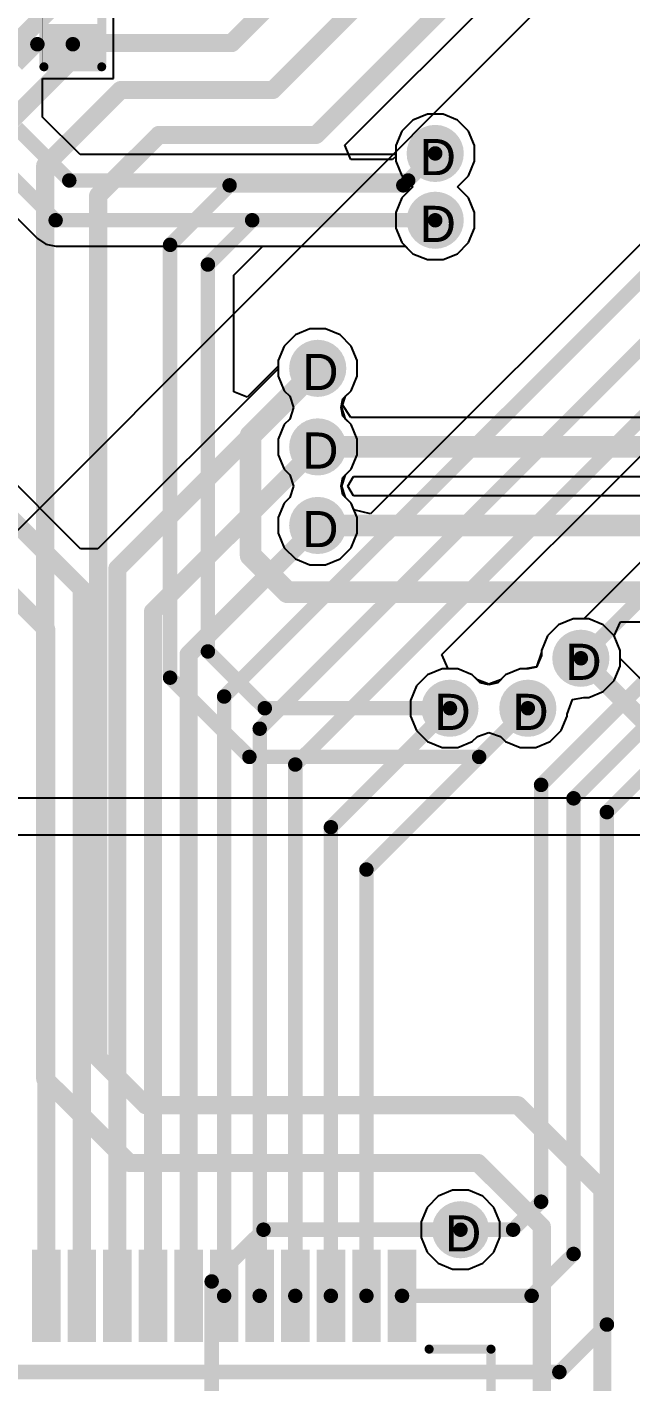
# Model space of a CAD drawing. Header units: inches. Extents: x 0 to 5401, y 0 to 5414.
# Drawn here: x 75.04 to 83.52, y 66.1 to 85.16 of the extents above; entities that cross this region are included whole.
import ezdxf

# ---------------------------------------------------------------- set-up
doc = ezdxf.new("R2010")
doc.units = ezdxf.units.IN
for name, color, linetype in [('Bottom Layer', 5, 'Continuous'), ('Bottom Solder', 6, 'Continuous'), ('Drill Drawing', 1, 'Continuous'), ('Layer 1', 16, 'Continuous'), ('Layer 2', 76, 'Continuous'), ('Top Layer', 1, 'Continuous'), ('Top Overlay', 2, 'Continuous'), ('Top Paste', 8, 'Continuous'), ('Top Solder', 216, 'Continuous'), ('Via Holes', 16, 'Continuous')]:
    doc.layers.add(name, color=color, linetype=linetype)
doc.styles.add('Arial', font='', dxfattribs={"height": 0.2})
doc.styles.get('Arial').set_extended_font_data('Arial')

# ---------------------------------------------------------------- blocks, each defined once
blk = doc.blocks.new('LQFP_64_10_10__35')
at = {"layer": 'Top Layer'}
for points in [[(-1.1, 6.35), (-1.1, 5.15), (-1.4, 5.15), (-1.4, 6.35)], [(-0.6, 6.35), (-0.6, 5.15), (-0.9, 5.15), (-0.9, 6.35)], [(-0.1, 6.35), (-0.1, 5.15), (-0.4, 5.15), (-0.4, 6.35)], [(0.4, 6.35), (0.4, 5.15), (0.1, 5.15), (0.1, 6.35)], [(0.9, 6.35), (0.9, 5.15), (0.6, 5.15), (0.6, 6.35)], [(1.4, 6.35), (1.4, 5.15), (1.1, 5.15), (1.1, 6.35)], [(1.9, 6.35), (1.9, 5.15), (1.6, 5.15), (1.6, 6.35)], [(2.4, 6.35), (2.4, 5.15), (2.1, 5.15), (2.1, 6.35)], [(2.9, 6.35), (2.9, 5.15), (2.6, 5.15), (2.6, 6.35)], [(3.4, 6.35), (3.4, 5.15), (3.1, 5.15), (3.1, 6.35)], [(3.9, 6.35), (3.9, 5.15), (3.6, 5.15), (3.6, 6.35)]]:
    blk.add_hatch(color=1, dxfattribs=at).paths.add_polyline_path(points)
at = {"layer": 'Top Paste'}
for points in [[(-1.1, 6.35), (-1.1, 5.15), (-1.4, 5.15), (-1.4, 6.35)], [(-0.6, 6.35), (-0.6, 5.15), (-0.9, 5.15), (-0.9, 6.35)], [(-0.1, 6.35), (-0.1, 5.15), (-0.4, 5.15), (-0.4, 6.35)], [(0.4, 6.35), (0.4, 5.15), (0.1, 5.15), (0.1, 6.35)], [(0.9, 6.35), (0.9, 5.15), (0.6, 5.15), (0.6, 6.35)], [(1.4, 6.35), (1.4, 5.15), (1.1, 5.15), (1.1, 6.35)], [(1.9, 6.35), (1.9, 5.15), (1.6, 5.15), (1.6, 6.35)], [(2.4, 6.35), (2.4, 5.15), (2.1, 5.15), (2.1, 6.35)], [(2.9, 6.35), (2.9, 5.15), (2.6, 5.15), (2.6, 6.35)], [(3.4, 6.35), (3.4, 5.15), (3.1, 5.15), (3.1, 6.35)], [(3.9, 6.35), (3.9, 5.15), (3.6, 5.15), (3.6, 6.35)]]:
    blk.add_hatch(color=8, dxfattribs=at).paths.add_polyline_path(points)
at = {"layer": 'Top Solder'}
for points in [[(-1.049, 6.401), (-1.049, 5.099), (-1.451, 5.099), (-1.451, 6.401)], [(-0.549, 6.401), (-0.549, 5.099), (-0.951, 5.099), (-0.951, 6.401)], [(-0.049, 6.401), (-0.049, 5.099), (-0.451, 5.099), (-0.451, 6.401)], [(0.451, 6.401), (0.451, 5.099), (0.049, 5.099), (0.049, 6.401)], [(0.951, 6.401), (0.951, 5.099), (0.549, 5.099), (0.549, 6.401)], [(1.451, 6.401), (1.451, 5.099), (1.049, 5.099), (1.049, 6.401)], [(1.951, 6.401), (1.951, 5.099), (1.549, 5.099), (1.549, 6.401)], [(2.451, 6.401), (2.451, 5.099), (2.049, 5.099), (2.049, 6.401)], [(2.951, 6.401), (2.951, 5.099), (2.549, 5.099), (2.549, 6.401)], [(3.451, 6.401), (3.451, 5.099), (3.049, 5.099), (3.049, 6.401)], [(3.951, 6.401), (3.951, 5.099), (3.549, 5.099), (3.549, 6.401)]]:
    blk.add_hatch(color=216, dxfattribs=at).paths.add_polyline_path(points)
at = {"layer": 'Top Overlay'}
for points in [[(4.131, 5, 0.127, 0.127, 0), (5, 5, 0.127, 0.127, 0)], [(5, 4.131, 0.127, 0.127, 0), (5, 5, 0.127, 0.127, 0)]]:
    blk.add_lwpolyline(points, format="xyseb", dxfattribs=at)
for points in [[(4.099, 5, 0.0635, 0.0635, 1), (4.163, 5, 0.0635, 0.0635, 1)], [(4.968, 5, 0.0635, 0.0635, 1), (5.032, 5, 0.0635, 0.0635, 1)], [(4.968, 5, 0.0635, 0.0635, 1), (5.032, 5, 0.0635, 0.0635, 1)]]:
    blk.add_lwpolyline(points, format="xyseb", close=True, dxfattribs=at)
blk = doc.blocks.new('R___0402_132')
at = {"layer": 'Top Layer'}
for points in [[(-0.699, -0.318), (-0.699, 0.317), (-0.241, 0.317), (-0.241, -0.318)], [(0.241, -0.318), (0.241, 0.317), (0.699, 0.317), (0.699, -0.318)]]:
    blk.add_hatch(color=1, dxfattribs=at).paths.add_polyline_path(points)
at = {"layer": 'Top Paste'}
for points in [[(-0.699, -0.318), (-0.699, 0.317), (-0.241, 0.317), (-0.241, -0.318)], [(0.241, -0.318), (0.241, 0.317), (0.699, 0.317), (0.699, -0.318)]]:
    blk.add_hatch(color=8, dxfattribs=at).paths.add_polyline_path(points)
at = {"layer": 'Top Solder'}
for points in [[(-0.754, -0.373), (-0.754, 0.373), (-0.186, 0.373), (-0.186, -0.373)], [(0.186, -0.373), (0.186, 0.373), (0.754, 0.373), (0.754, -0.373)]]:
    blk.add_hatch(color=216, dxfattribs=at).paths.add_polyline_path(points)
at = {"layer": 'Top Overlay'}
for points in [[(-0.787, -0.406, 0.127, 0.127, 0), (-0.787, 0.406, 0.127, 0.127, 0)], [(0.787, 0.406, 0.127, 0.127, 0), (-0.787, 0.406, 0.127, 0.127, 0)], [(0.787, -0.406, 0.127, 0.127, 0), (0.787, 0.406, 0.127, 0.127, 0)], [(0.787, -0.406, 0.127, 0.127, 0), (-0.787, -0.406, 0.127, 0.127, 0)], [(0.813, -0.432, 0.00323, 0.00323, 0), (-0.813, -0.432, 0.00323, 0.00323, 0)]]:
    blk.add_lwpolyline(points, format="xyseb", dxfattribs=at)
for points in [[(-0.819, 0.406, 0.0635, 0.0635, 1), (-0.756, 0.406, 0.0635, 0.0635, 1)], [(-0.819, 0.406, 0.0635, 0.0635, 1), (-0.756, 0.406, 0.0635, 0.0635, 1)], [(0.756, 0.406, 0.0635, 0.0635, 1), (0.819, 0.406, 0.0635, 0.0635, 1)], [(0.756, 0.406, 0.0635, 0.0635, 1), (0.819, 0.406, 0.0635, 0.0635, 1)], [(-0.819, -0.406, 0.0635, 0.0635, 1), (-0.756, -0.406, 0.0635, 0.0635, 1)], [(-0.819, -0.406, 0.0635, 0.0635, 1), (-0.756, -0.406, 0.0635, 0.0635, 1)], [(0.756, -0.406, 0.0635, 0.0635, 1), (0.819, -0.406, 0.0635, 0.0635, 1)], [(0.756, -0.406, 0.0635, 0.0635, 1), (0.819, -0.406, 0.0635, 0.0635, 1)], [(-0.814, -0.432, 0.00161, 0.00161, 1), (-0.812, -0.432, 0.00161, 0.00161, 1)], [(0.812, -0.432, 0.00161, 0.00161, 1), (0.814, -0.432, 0.00161, 0.00161, 1)]]:
    blk.add_lwpolyline(points, format="xyseb", close=True, dxfattribs=at)

msp = doc.modelspace()

# ---------------------------------------------------------------- hatches: boundary and pattern name
at = {"layer": 'Bottom Layer'}
h = msp.add_hatch(color=5, dxfattribs=at)
edge = h.paths.add_edge_path()
edge.add_arc((80.772, 83.382), 0.3, 0, 360)
h = msp.add_hatch(color=5, dxfattribs=at)
edge = h.paths.add_edge_path()
edge.add_arc((80.772, 82.442), 0.3, 0, 360)
h = msp.add_hatch(color=5, dxfattribs=at)
edge = h.paths.add_edge_path()
edge.add_arc((79.121, 80.359), 0.3, 0, 360)
h = msp.add_hatch(color=5, dxfattribs=at)
edge = h.paths.add_edge_path()
edge.add_arc((79.121, 79.254), 0.3, 0, 360)
h = msp.add_hatch(color=5, dxfattribs=at)
edge = h.paths.add_edge_path()
edge.add_arc((79.121, 78.149), 0.3, 0, 360)
h = msp.add_hatch(color=5, dxfattribs=at)
edge = h.paths.add_edge_path()
edge.add_arc((82.819, 76.281), 0.3, 0, 360)
h = msp.add_hatch(color=5, dxfattribs=at)
edge = h.paths.add_edge_path()
edge.add_arc((80.979, 75.578), 0.3, 0, 360)
h = msp.add_hatch(color=5, dxfattribs=at)
edge = h.paths.add_edge_path()
edge.add_arc((82.074, 75.578), 0.3, 0, 360)
h = msp.add_hatch(color=5, dxfattribs=at)
edge = h.paths.add_edge_path()
edge.add_arc((81.128, 68.243), 0.3, 0, 360)
at = {"layer": 'Bottom Solder'}
h = msp.add_hatch(color=6, dxfattribs=at)
edge = h.paths.add_edge_path()
edge.add_arc((80.772, 83.382), 0.402, 0, 360)
h = msp.add_hatch(color=6, dxfattribs=at)
edge = h.paths.add_edge_path()
edge.add_arc((80.772, 82.442), 0.402, 0, 360)
h = msp.add_hatch(color=6, dxfattribs=at)
edge = h.paths.add_edge_path()
edge.add_arc((79.121, 80.359), 0.402, 0, 360)
h = msp.add_hatch(color=6, dxfattribs=at)
edge = h.paths.add_edge_path()
edge.add_arc((79.121, 79.254), 0.402, 0, 360)
h = msp.add_hatch(color=6, dxfattribs=at)
edge = h.paths.add_edge_path()
edge.add_arc((79.121, 78.149), 0.402, 0, 360)
h = msp.add_hatch(color=6, dxfattribs=at)
edge = h.paths.add_edge_path()
edge.add_arc((82.819, 76.281), 0.402, 0, 360)
h = msp.add_hatch(color=6, dxfattribs=at)
edge = h.paths.add_edge_path()
edge.add_arc((80.979, 75.578), 0.402, 0, 360)
h = msp.add_hatch(color=6, dxfattribs=at)
edge = h.paths.add_edge_path()
edge.add_arc((82.074, 75.578), 0.402, 0, 360)
h = msp.add_hatch(color=6, dxfattribs=at)
edge = h.paths.add_edge_path()
edge.add_arc((81.128, 68.243), 0.402, 0, 360)
at = {"layer": 'Layer 1'}
h = msp.add_hatch(color=16, dxfattribs=at)
edge = h.paths.add_edge_path()
edge.add_arc((80.772, 83.382), 0.3, 0, 360)
h = msp.add_hatch(color=16, dxfattribs=at)
edge = h.paths.add_edge_path()
edge.add_arc((80.772, 82.442), 0.3, 0, 360)
h = msp.add_hatch(color=16, dxfattribs=at)
edge = h.paths.add_edge_path()
edge.add_arc((79.121, 80.359), 0.3, 0, 360)
h = msp.add_hatch(color=16, dxfattribs=at)
edge = h.paths.add_edge_path()
edge.add_arc((79.121, 79.254), 0.3, 0, 360)
h = msp.add_hatch(color=16, dxfattribs=at)
edge = h.paths.add_edge_path()
edge.add_arc((79.121, 78.149), 0.3, 0, 360)
h = msp.add_hatch(color=16, dxfattribs=at)
edge = h.paths.add_edge_path()
edge.add_arc((82.819, 76.281), 0.3, 0, 360)
h = msp.add_hatch(color=16, dxfattribs=at)
edge = h.paths.add_edge_path()
edge.add_arc((80.979, 75.578), 0.3, 0, 360)
h = msp.add_hatch(color=16, dxfattribs=at)
edge = h.paths.add_edge_path()
edge.add_arc((82.074, 75.578), 0.3, 0, 360)
h = msp.add_hatch(color=16, dxfattribs=at)
edge = h.paths.add_edge_path()
edge.add_arc((81.128, 68.243), 0.3, 0, 360)
at = {"layer": 'Layer 2'}
h = msp.add_hatch(color=76, dxfattribs=at)
edge = h.paths.add_edge_path()
edge.add_arc((80.772, 83.382), 0.3, 0, 360)
h = msp.add_hatch(color=76, dxfattribs=at)
edge = h.paths.add_edge_path()
edge.add_arc((80.772, 82.442), 0.3, 0, 360)
h = msp.add_hatch(color=76, dxfattribs=at)
edge = h.paths.add_edge_path()
edge.add_arc((79.121, 80.359), 0.3, 0, 360)
h = msp.add_hatch(color=76, dxfattribs=at)
edge = h.paths.add_edge_path()
edge.add_arc((79.121, 79.254), 0.3, 0, 360)
h = msp.add_hatch(color=76, dxfattribs=at)
edge = h.paths.add_edge_path()
edge.add_arc((79.121, 78.149), 0.3, 0, 360)
h = msp.add_hatch(color=76, dxfattribs=at)
edge = h.paths.add_edge_path()
edge.add_arc((82.819, 76.281), 0.3, 0, 360)
h = msp.add_hatch(color=76, dxfattribs=at)
edge = h.paths.add_edge_path()
edge.add_arc((80.979, 75.578), 0.3, 0, 360)
h = msp.add_hatch(color=76, dxfattribs=at)
edge = h.paths.add_edge_path()
edge.add_arc((82.074, 75.578), 0.3, 0, 360)
h = msp.add_hatch(color=76, dxfattribs=at)
edge = h.paths.add_edge_path()
edge.add_arc((81.128, 68.243), 0.3, 0, 360)
at = {"layer": 'Top Layer'}
h = msp.add_hatch(color=1, dxfattribs=at)
edge = h.paths.add_edge_path()
edge.add_arc((80.772, 83.382), 0.3, 0, 360)
h = msp.add_hatch(color=1, dxfattribs=at)
edge = h.paths.add_edge_path()
edge.add_arc((80.772, 82.442), 0.3, 0, 360)
h = msp.add_hatch(color=1, dxfattribs=at)
edge = h.paths.add_edge_path()
edge.add_arc((79.121, 80.359), 0.3, 0, 360)
h = msp.add_hatch(color=1, dxfattribs=at)
edge = h.paths.add_edge_path()
edge.add_arc((79.121, 79.254), 0.3, 0, 360)
h = msp.add_hatch(color=1, dxfattribs=at)
edge = h.paths.add_edge_path()
edge.add_arc((79.121, 78.149), 0.3, 0, 360)
h = msp.add_hatch(color=1, dxfattribs=at)
edge = h.paths.add_edge_path()
edge.add_arc((82.819, 76.281), 0.3, 0, 360)
h = msp.add_hatch(color=1, dxfattribs=at)
edge = h.paths.add_edge_path()
edge.add_arc((80.979, 75.578), 0.3, 0, 360)
h = msp.add_hatch(color=1, dxfattribs=at)
edge = h.paths.add_edge_path()
edge.add_arc((82.074, 75.578), 0.3, 0, 360)
h = msp.add_hatch(color=1, dxfattribs=at)
edge = h.paths.add_edge_path()
edge.add_arc((81.128, 68.243), 0.3, 0, 360)
at = {"layer": 'Top Solder'}
h = msp.add_hatch(color=216, dxfattribs=at)
edge = h.paths.add_edge_path()
edge.add_arc((80.772, 83.382), 0.402, 0, 360)
h = msp.add_hatch(color=216, dxfattribs=at)
edge = h.paths.add_edge_path()
edge.add_arc((80.772, 82.442), 0.402, 0, 360)
h = msp.add_hatch(color=216, dxfattribs=at)
edge = h.paths.add_edge_path()
edge.add_arc((79.121, 80.359), 0.402, 0, 360)
h = msp.add_hatch(color=216, dxfattribs=at)
edge = h.paths.add_edge_path()
edge.add_arc((79.121, 79.254), 0.402, 0, 360)
h = msp.add_hatch(color=216, dxfattribs=at)
edge = h.paths.add_edge_path()
edge.add_arc((79.121, 78.149), 0.402, 0, 360)
h = msp.add_hatch(color=216, dxfattribs=at)
edge = h.paths.add_edge_path()
edge.add_arc((82.819, 76.281), 0.402, 0, 360)
h = msp.add_hatch(color=216, dxfattribs=at)
edge = h.paths.add_edge_path()
edge.add_arc((80.979, 75.578), 0.402, 0, 360)
h = msp.add_hatch(color=216, dxfattribs=at)
edge = h.paths.add_edge_path()
edge.add_arc((82.074, 75.578), 0.402, 0, 360)
h = msp.add_hatch(color=216, dxfattribs=at)
edge = h.paths.add_edge_path()
edge.add_arc((81.128, 68.243), 0.402, 0, 360)
at = {"layer": 'Via Holes'}
h = msp.add_hatch(color=7, dxfattribs=at)
edge = h.paths.add_edge_path()
edge.add_arc((80.772, 83.382), 0.15, 0, 360)
h = msp.add_hatch(color=7, dxfattribs=at)
edge = h.paths.add_edge_path()
edge.add_arc((80.772, 82.442), 0.15, 0, 360)
h = msp.add_hatch(color=7, dxfattribs=at)
edge = h.paths.add_edge_path()
edge.add_arc((79.121, 80.359), 0.15, 0, 360)
h = msp.add_hatch(color=7, dxfattribs=at)
edge = h.paths.add_edge_path()
edge.add_arc((79.121, 79.254), 0.15, 0, 360)
h = msp.add_hatch(color=7, dxfattribs=at)
edge = h.paths.add_edge_path()
edge.add_arc((79.121, 78.149), 0.15, 0, 360)
h = msp.add_hatch(color=7, dxfattribs=at)
edge = h.paths.add_edge_path()
edge.add_arc((82.819, 76.281), 0.15, 0, 360)
h = msp.add_hatch(color=7, dxfattribs=at)
edge = h.paths.add_edge_path()
edge.add_arc((80.979, 75.578), 0.15, 0, 360)
h = msp.add_hatch(color=7, dxfattribs=at)
edge = h.paths.add_edge_path()
edge.add_arc((82.074, 75.578), 0.15, 0, 360)
h = msp.add_hatch(color=7, dxfattribs=at)
edge = h.paths.add_edge_path()
edge.add_arc((81.128, 68.243), 0.15, 0, 360)

# ---------------------------------------------------------------- linework, layer by layer
at = {"layer": 'Bottom Layer'}
for p, q in [((79.503, 83.499), (83.374, 87.369)), ((80.458, 83.851), (80.302, 83.695)), ((80.662, 83.936), (80.458, 83.851)), ((80.882, 83.936), (80.662, 83.936)), ((81.086, 83.851), (80.882, 83.936)), ((81.242, 83.695), (81.086, 83.851)), ((80.302, 83.695), (80.218, 83.492)), ((81.326, 83.492), (81.242, 83.695)), ((79.588, 83.296), (79.503, 83.499)), ((80.218, 83.492), (80.218, 83.34)), ((81.326, 83.271), (81.326, 83.492)), ((80.173, 83.296), (79.588, 83.296)), ((80.218, 83.34), (80.173, 83.296)), ((81.242, 83.068), (81.326, 83.271)), ((81.086, 82.912), (81.218, 83.044)), ((81.218, 82.779), (81.086, 82.912)), ((81.218, 83.044), (81.242, 83.068)), ((81.242, 82.756), (81.218, 82.779)), ((81.326, 82.552), (81.242, 82.756)), ((81.326, 82.332), (81.326, 82.552)), ((81.242, 82.128), (81.326, 82.332)), ((77.94, 81.669), (78.35, 82.079)), ((78.35, 82.079), (80.351, 82.079)), ((80.351, 82.079), (80.458, 81.972)), ((80.458, 81.972), (80.662, 81.888)), ((80.882, 81.888), (81.086, 81.972)), ((81.086, 81.972), (81.242, 82.128)), ((80.662, 81.888), (80.882, 81.888)), ((77.94, 80.03), (77.94, 81.669)), ((78.807, 80.829), (78.651, 80.673)), ((79.011, 80.913), (78.807, 80.829)), ((79.231, 80.913), (79.011, 80.913)), ((79.435, 80.829), (79.231, 80.913)), ((79.591, 80.673), (79.435, 80.829)), ((78.651, 80.673), (78.567, 80.469)), ((79.675, 80.469), (79.591, 80.673)), ((78.567, 80.469), (78.567, 80.391)), ((79.675, 80.249), (79.675, 80.469)), ((78.567, 80.391), (78.128, 79.952)), ((79.591, 80.045), (79.675, 80.249)), ((79.473, 79.928), (79.591, 80.045)), ((78.128, 79.952), (77.94, 80.03)), ((79.46, 79.859), (79.473, 79.928)), ((79.584, 79.668), (79.46, 79.859)), ((84.26, 79.668), (79.584, 79.668)), ((79.542, 78.702), (79.625, 78.84)), ((79.625, 78.84), (98.114, 78.84)), ((79.625, 78.564), (79.542, 78.702)), ((97.555, 78.564), (79.625, 78.564)), ((83.289, 76.595), (83.377, 76.795)), ((83.377, 76.795), (96.516, 76.795)), ((83.373, 76.392), (83.289, 76.595)), ((83.373, 76.277), (83.373, 76.392)), ((84.196, 75.454), (83.373, 76.277))]:
    msp.add_line(p, q, dxfattribs=at)
for points in [[(77.911, 84.934, 0.254, 0.254, 0), (81.464, 88.487, 0.254, 0.254, 0)], [(78.489, 84.274, 0.254, 0.254, 0), (82.271, 88.055, 0.254, 0.254, 0)], [(79.097, 83.642, 0.254, 0.254, 0), (83.099, 87.644, 0.254, 0.254, 0)], [(73.864, 83.914, 0.254, 0.254, 0), (75.54, 85.591, 0.254, 0.254, 0)], [(74.551, 83.584, 0.254, 0.254, 0), (75.902, 84.934, 0.254, 0.254, 0)], [(75.902, 84.934, 0.254, 0.254, 0), (77.911, 84.934, 0.254, 0.254, 0)], [(75.29, 83.212, 0.254, 0.254, 0), (76.352, 84.274, 0.254, 0.254, 0)], [(76.352, 84.274, 0.254, 0.254, 0), (78.489, 84.274, 0.254, 0.254, 0)], [(76.035, 82.789, 0.254, 0.254, 0), (76.888, 83.642, 0.254, 0.254, 0)], [(76.888, 83.642, 0.254, 0.254, 0), (79.097, 83.642, 0.254, 0.254, 0)], [(80.324, 82.933, 0.203, 0.203, 0), (80.772, 83.382, 0.203, 0.203, 0)], [(75.29, 70.364, 0.254, 0.254, 0), (75.29, 83.212, 0.254, 0.254, 0)], [(76.035, 70.662, 0.254, 0.254, 0), (76.035, 82.789, 0.254, 0.254, 0)], [(77.045, 82.096, 0.203, 0.203, 0), (77.882, 82.933, 0.203, 0.203, 0)], [(77.882, 82.933, 0.203, 0.203, 0), (80.324, 82.933, 0.203, 0.203, 0)], [(77.578, 81.819, 0.203, 0.203, 0), (78.2, 82.442, 0.203, 0.203, 0)], [(78.2, 82.442, 0.203, 0.203, 0), (80.772, 82.442, 0.203, 0.203, 0)], [(77.045, 76.008, 0.203, 0.203, 0), (77.045, 82.096, 0.203, 0.203, 0)], [(77.578, 76.377, 0.203, 0.203, 0), (77.578, 81.819, 0.203, 0.203, 0)], [(78.178, 79.416, 0.305, 0.305, 0), (79.121, 80.359, 0.305, 0.305, 0)], [(78.178, 77.725, 0.305, 0.305, 0), (78.178, 79.416, 0.305, 0.305, 0)], [(79.121, 79.254, 0.305, 0.305, 0), (98.285, 79.254, 0.305, 0.305, 0)], [(79.121, 78.149, 0.305, 0.305, 0), (97.555, 78.149, 0.305, 0.305, 0)], [(78.178, 77.725, 0.305, 0.305, 0), (78.694, 77.209, 0.305, 0.305, 0)], [(78.694, 77.209, 0.305, 0.305, 0), (96.687, 77.209, 0.305, 0.305, 0)], [(77.578, 76.377, 0.203, 0.203, 0), (78.377, 75.578, 0.203, 0.203, 0)], [(82.819, 76.281, 0.254, 0.254, 0), (83.922, 75.179, 0.254, 0.254, 0)], [(77.045, 76.008, 0.203, 0.203, 0), (78.161, 74.893, 0.203, 0.203, 0)], [(78.377, 75.578, 0.203, 0.203, 0), (80.979, 75.578, 0.203, 0.203, 0)], [(81.389, 74.893, 0.203, 0.203, 0), (82.074, 75.578, 0.203, 0.203, 0)], [(78.161, 74.893, 0.203, 0.203, 0), (81.389, 74.893, 0.203, 0.203, 0)], [(76.035, 70.662, 0.254, 0.254, 0), (76.702, 69.995, 0.254, 0.254, 0)], [(75.29, 70.364, 0.254, 0.254, 0), (76.472, 69.182, 0.254, 0.254, 0)], [(76.702, 69.995, 0.254, 0.254, 0), (81.933, 69.995, 0.254, 0.254, 0)], [(81.933, 69.995, 0.254, 0.254, 0), (83.121, 68.807, 0.254, 0.254, 0)], [(76.472, 69.182, 0.254, 0.254, 0), (81.374, 69.182, 0.254, 0.254, 0)], [(81.374, 69.182, 0.254, 0.254, 0), (82.271, 68.286, 0.254, 0.254, 0)], [(83.121, 61.825, 0.254, 0.254, 0), (83.121, 68.807, 0.254, 0.254, 0)], [(77.63, 67.515, 0.203, 0.203, 0), (78.359, 68.243, 0.203, 0.203, 0)], [(78.359, 68.243, 0.203, 0.203, 0), (81.128, 68.243, 0.203, 0.203, 0)], [(82.271, 62.037, 0.254, 0.254, 0), (82.271, 68.286, 0.254, 0.254, 0)], [(77.63, 63.773, 0.203, 0.203, 0), (77.63, 67.515, 0.203, 0.203, 0)]]:
    msp.add_lwpolyline(points, format="xyseb", dxfattribs=at)
for points in [[(75.838, 84.934, 0.127, 0.127, 1), (75.965, 84.934, 0.127, 0.127, 1)], [(75.838, 84.934, 0.127, 0.127, 1), (75.965, 84.934, 0.127, 0.127, 1)], [(77.848, 84.934, 0.127, 0.127, 1), (77.975, 84.934, 0.127, 0.127, 1)], [(77.848, 84.934, 0.127, 0.127, 1), (77.975, 84.934, 0.127, 0.127, 1)], [(76.288, 84.274, 0.127, 0.127, 1), (76.415, 84.274, 0.127, 0.127, 1)], [(76.288, 84.274, 0.127, 0.127, 1), (76.415, 84.274, 0.127, 0.127, 1)], [(78.426, 84.274, 0.127, 0.127, 1), (78.553, 84.274, 0.127, 0.127, 1)], [(78.426, 84.274, 0.127, 0.127, 1), (78.553, 84.274, 0.127, 0.127, 1)], [(76.824, 83.642, 0.127, 0.127, 1), (76.951, 83.642, 0.127, 0.127, 1)], [(76.824, 83.642, 0.127, 0.127, 1), (76.951, 83.642, 0.127, 0.127, 1)], [(79.034, 83.642, 0.127, 0.127, 1), (79.161, 83.642, 0.127, 0.127, 1)], [(79.034, 83.642, 0.127, 0.127, 1), (79.161, 83.642, 0.127, 0.127, 1)], [(80.721, 83.382, 0.102, 0.102, 1), (80.823, 83.382, 0.102, 0.102, 1)], [(75.227, 83.212, 0.127, 0.127, 1), (75.354, 83.212, 0.127, 0.127, 1)], [(75.227, 83.212, 0.127, 0.127, 1), (75.354, 83.212, 0.127, 0.127, 1)], [(75.971, 82.789, 0.127, 0.127, 1), (76.098, 82.789, 0.127, 0.127, 1)], [(75.971, 82.789, 0.127, 0.127, 1), (76.098, 82.789, 0.127, 0.127, 1)], [(77.832, 82.933, 0.102, 0.102, 1), (77.933, 82.933, 0.102, 0.102, 1)], [(77.832, 82.933, 0.102, 0.102, 1), (77.933, 82.933, 0.102, 0.102, 1)], [(80.273, 82.933, 0.102, 0.102, 1), (80.374, 82.933, 0.102, 0.102, 1)], [(80.273, 82.933, 0.102, 0.102, 1), (80.374, 82.933, 0.102, 0.102, 1)], [(78.149, 82.442, 0.102, 0.102, 1), (78.251, 82.442, 0.102, 0.102, 1)], [(78.149, 82.442, 0.102, 0.102, 1), (78.251, 82.442, 0.102, 0.102, 1)], [(80.721, 82.442, 0.102, 0.102, 1), (80.823, 82.442, 0.102, 0.102, 1)], [(76.995, 82.096, 0.102, 0.102, 1), (77.096, 82.096, 0.102, 0.102, 1)], [(76.995, 82.096, 0.102, 0.102, 1), (77.096, 82.096, 0.102, 0.102, 1)], [(77.527, 81.819, 0.102, 0.102, 1), (77.628, 81.819, 0.102, 0.102, 1)], [(77.527, 81.819, 0.102, 0.102, 1), (77.628, 81.819, 0.102, 0.102, 1)], [(79.045, 80.359, 0.152, 0.152, 1), (79.197, 80.359, 0.152, 0.152, 1)], [(78.102, 79.416, 0.152, 0.152, 1), (78.255, 79.416, 0.152, 0.152, 1)], [(78.102, 79.416, 0.152, 0.152, 1), (78.255, 79.416, 0.152, 0.152, 1)], [(79.045, 79.254, 0.152, 0.152, 1), (79.197, 79.254, 0.152, 0.152, 1)], [(79.045, 78.149, 0.152, 0.152, 1), (79.197, 78.149, 0.152, 0.152, 1)], [(78.102, 77.725, 0.152, 0.152, 1), (78.255, 77.725, 0.152, 0.152, 1)], [(78.102, 77.725, 0.152, 0.152, 1), (78.255, 77.725, 0.152, 0.152, 1)], [(78.618, 77.209, 0.152, 0.152, 1), (78.77, 77.209, 0.152, 0.152, 1)], [(78.618, 77.209, 0.152, 0.152, 1), (78.77, 77.209, 0.152, 0.152, 1)], [(77.527, 76.377, 0.102, 0.102, 1), (77.628, 76.377, 0.102, 0.102, 1)], [(77.527, 76.377, 0.102, 0.102, 1), (77.628, 76.377, 0.102, 0.102, 1)], [(82.756, 76.281, 0.127, 0.127, 1), (82.883, 76.281, 0.127, 0.127, 1)], [(76.995, 76.008, 0.102, 0.102, 1), (77.096, 76.008, 0.102, 0.102, 1)], [(76.995, 76.008, 0.102, 0.102, 1), (77.096, 76.008, 0.102, 0.102, 1)], [(78.326, 75.578, 0.102, 0.102, 1), (78.428, 75.578, 0.102, 0.102, 1)], [(78.326, 75.578, 0.102, 0.102, 1), (78.428, 75.578, 0.102, 0.102, 1)], [(80.929, 75.578, 0.102, 0.102, 1), (81.03, 75.578, 0.102, 0.102, 1)], [(82.023, 75.578, 0.102, 0.102, 1), (82.125, 75.578, 0.102, 0.102, 1)], [(78.11, 74.893, 0.102, 0.102, 1), (78.211, 74.893, 0.102, 0.102, 1)], [(78.11, 74.893, 0.102, 0.102, 1), (78.211, 74.893, 0.102, 0.102, 1)], [(81.339, 74.893, 0.102, 0.102, 1), (81.44, 74.893, 0.102, 0.102, 1)], [(81.339, 74.893, 0.102, 0.102, 1), (81.44, 74.893, 0.102, 0.102, 1)], [(75.971, 70.662, 0.127, 0.127, 1), (76.098, 70.662, 0.127, 0.127, 1)], [(75.971, 70.662, 0.127, 0.127, 1), (76.098, 70.662, 0.127, 0.127, 1)], [(75.227, 70.364, 0.127, 0.127, 1), (75.354, 70.364, 0.127, 0.127, 1)], [(75.227, 70.364, 0.127, 0.127, 1), (75.354, 70.364, 0.127, 0.127, 1)], [(76.638, 69.995, 0.127, 0.127, 1), (76.765, 69.995, 0.127, 0.127, 1)], [(76.638, 69.995, 0.127, 0.127, 1), (76.765, 69.995, 0.127, 0.127, 1)], [(81.87, 69.995, 0.127, 0.127, 1), (81.997, 69.995, 0.127, 0.127, 1)], [(81.87, 69.995, 0.127, 0.127, 1), (81.997, 69.995, 0.127, 0.127, 1)], [(76.409, 69.182, 0.127, 0.127, 1), (76.536, 69.182, 0.127, 0.127, 1)], [(76.409, 69.182, 0.127, 0.127, 1), (76.536, 69.182, 0.127, 0.127, 1)], [(81.311, 69.182, 0.127, 0.127, 1), (81.438, 69.182, 0.127, 0.127, 1)], [(81.311, 69.182, 0.127, 0.127, 1), (81.438, 69.182, 0.127, 0.127, 1)], [(83.058, 68.807, 0.127, 0.127, 1), (83.185, 68.807, 0.127, 0.127, 1)], [(83.058, 68.807, 0.127, 0.127, 1), (83.185, 68.807, 0.127, 0.127, 1)], [(78.308, 68.243, 0.102, 0.102, 1), (78.41, 68.243, 0.102, 0.102, 1)], [(78.308, 68.243, 0.102, 0.102, 1), (78.41, 68.243, 0.102, 0.102, 1)], [(81.077, 68.243, 0.102, 0.102, 1), (81.178, 68.243, 0.102, 0.102, 1)], [(82.207, 68.286, 0.127, 0.127, 1), (82.334, 68.286, 0.127, 0.127, 1)], [(82.207, 68.286, 0.127, 0.127, 1), (82.334, 68.286, 0.127, 0.127, 1)], [(77.58, 67.515, 0.102, 0.102, 1), (77.681, 67.515, 0.102, 0.102, 1)], [(77.58, 67.515, 0.102, 0.102, 1), (77.681, 67.515, 0.102, 0.102, 1)]]:
    msp.add_lwpolyline(points, format="xyseb", close=True, dxfattribs=at)
at = {"layer": 'Layer 1'}
for p, q in [((80.458, 83.851), (80.302, 83.695)), ((80.662, 83.936), (80.458, 83.851)), ((80.882, 83.936), (80.662, 83.936)), ((81.086, 83.851), (80.882, 83.936)), ((81.242, 83.695), (81.086, 83.851)), ((80.302, 83.695), (80.218, 83.492)), ((81.326, 83.492), (81.242, 83.695)), ((80.218, 83.492), (80.218, 83.271)), ((81.326, 83.271), (81.326, 83.492)), ((80.218, 83.271), (80.302, 83.068)), ((81.242, 83.068), (81.326, 83.271)), ((80.302, 83.068), (80.458, 82.912)), ((80.458, 82.912), (80.302, 82.756)), ((81.086, 82.912), (81.242, 83.068)), ((81.242, 82.756), (81.086, 82.912)), ((80.302, 82.756), (80.218, 82.552)), ((81.326, 82.552), (81.242, 82.756)), ((80.218, 82.552), (80.218, 82.332)), ((81.326, 82.332), (81.326, 82.552)), ((80.218, 82.332), (80.302, 82.128)), ((81.242, 82.128), (81.326, 82.332)), ((80.302, 82.128), (80.458, 81.972)), ((80.458, 81.972), (80.662, 81.888)), ((80.882, 81.888), (81.086, 81.972)), ((81.086, 81.972), (81.242, 82.128)), ((80.662, 81.888), (80.882, 81.888)), ((78.807, 80.829), (78.651, 80.673)), ((79.011, 80.913), (78.807, 80.829)), ((79.231, 80.913), (79.011, 80.913)), ((79.435, 80.829), (79.231, 80.913)), ((79.591, 80.673), (79.435, 80.829)), ((78.651, 80.673), (78.567, 80.469)), ((79.675, 80.469), (79.591, 80.673)), ((78.567, 80.469), (78.567, 80.249)), ((79.675, 80.249), (79.675, 80.469)), ((78.567, 80.249), (78.651, 80.045)), ((79.591, 80.045), (79.675, 80.249)), ((78.651, 80.045), (78.73, 79.967)), ((79.512, 79.967), (79.591, 80.045)), ((78.73, 79.967), (78.781, 79.807)), ((79.461, 79.807), (79.512, 79.967)), ((78.781, 79.807), (78.73, 79.646)), ((79.512, 79.646), (79.461, 79.807)), ((78.651, 79.568), (78.567, 79.364)), ((78.73, 79.646), (78.651, 79.568)), ((79.591, 79.568), (79.512, 79.646)), ((79.675, 79.364), (79.591, 79.568)), ((78.567, 79.364), (78.567, 79.144)), ((79.675, 79.144), (79.675, 79.364)), ((78.567, 79.144), (78.651, 78.94)), ((79.591, 78.94), (79.675, 79.144)), ((78.651, 78.94), (78.73, 78.862)), ((79.512, 78.862), (79.591, 78.94)), ((78.73, 78.862), (78.781, 78.702)), ((79.461, 78.702), (79.512, 78.862)), ((78.73, 78.542), (78.651, 78.463)), ((78.781, 78.702), (78.73, 78.542)), ((79.512, 78.542), (79.461, 78.702)), ((79.591, 78.463), (79.512, 78.542)), ((78.651, 78.463), (78.567, 78.259)), ((79.675, 78.259), (79.591, 78.463)), ((78.567, 78.259), (78.567, 78.039)), ((79.675, 78.039), (79.675, 78.259)), ((78.567, 78.039), (78.651, 77.835)), ((79.591, 77.835), (79.675, 78.039)), ((78.651, 77.835), (78.807, 77.68)), ((79.435, 77.68), (79.591, 77.835)), ((78.807, 77.68), (79.011, 77.595)), ((79.011, 77.595), (79.231, 77.595)), ((79.231, 77.595), (79.435, 77.68)), ((82.709, 76.835), (82.505, 76.751)), ((82.929, 76.835), (82.709, 76.835)), ((83.133, 76.751), (82.929, 76.835)), ((82.505, 76.751), (82.35, 76.595)), ((83.289, 76.595), (83.133, 76.751)), ((82.35, 76.595), (82.265, 76.392)), ((83.373, 76.392), (83.289, 76.595)), ((82.265, 76.367), (82.194, 76.159)), ((82.265, 76.392), (82.265, 76.367)), ((83.373, 76.171), (83.373, 76.392)), ((80.666, 76.048), (80.51, 75.892)), ((80.869, 76.132), (80.666, 76.048)), ((81.09, 76.132), (80.869, 76.132)), ((81.293, 76.048), (81.09, 76.132)), ((81.365, 75.976), (81.293, 76.048)), ((81.76, 76.048), (81.689, 75.976)), ((81.964, 76.132), (81.76, 76.048)), ((82.031, 76.132), (81.964, 76.132)), ((82.194, 76.159), (82.031, 76.132)), ((83.289, 75.968), (83.373, 76.171)), ((80.51, 75.892), (80.425, 75.688)), ((81.527, 75.919), (81.365, 75.976)), ((81.689, 75.976), (81.527, 75.919)), ((83.133, 75.812), (83.289, 75.968)), ((80.425, 75.688), (80.425, 75.468)), ((82.628, 75.493), (82.7, 75.7)), ((82.7, 75.7), (82.863, 75.727)), ((82.863, 75.727), (82.929, 75.727)), ((82.929, 75.727), (83.133, 75.812)), ((80.425, 75.468), (80.51, 75.264)), ((82.544, 75.264), (82.628, 75.468)), ((82.628, 75.468), (82.628, 75.493)), ((80.51, 75.264), (80.666, 75.108)), ((80.666, 75.108), (80.869, 75.024)), ((81.09, 75.024), (81.293, 75.108)), ((81.293, 75.108), (81.365, 75.18)), ((81.365, 75.18), (81.527, 75.237)), ((81.527, 75.237), (81.689, 75.18)), ((81.689, 75.18), (81.76, 75.108)), ((81.76, 75.108), (81.964, 75.024)), ((82.184, 75.024), (82.388, 75.108)), ((82.388, 75.108), (82.544, 75.264)), ((80.869, 75.024), (81.09, 75.024)), ((81.964, 75.024), (82.184, 75.024)), ((81.017, 68.797), (80.814, 68.713)), ((81.238, 68.797), (81.017, 68.797)), ((81.441, 68.713), (81.238, 68.797)), ((80.814, 68.713), (80.658, 68.557)), ((81.597, 68.557), (81.441, 68.713)), ((80.658, 68.557), (80.574, 68.353)), ((81.682, 68.353), (81.597, 68.557)), ((80.574, 68.353), (80.574, 68.133)), ((81.682, 68.133), (81.682, 68.353)), ((80.574, 68.133), (80.658, 67.929)), ((81.597, 67.929), (81.682, 68.133)), ((80.658, 67.929), (80.814, 67.774)), ((81.441, 67.774), (81.597, 67.929)), ((80.814, 67.774), (81.017, 67.689)), ((81.017, 67.689), (81.238, 67.689)), ((81.238, 67.689), (81.441, 67.774))]:
    msp.add_line(p, q, dxfattribs=at)
at = {"layer": 'Layer 2'}
for p, q in [((80.458, 83.851), (80.302, 83.695)), ((80.662, 83.936), (80.458, 83.851)), ((80.882, 83.936), (80.662, 83.936)), ((81.086, 83.851), (80.882, 83.936)), ((81.242, 83.695), (81.086, 83.851)), ((80.302, 83.695), (80.218, 83.492)), ((81.326, 83.492), (81.242, 83.695)), ((80.218, 83.492), (80.218, 83.271)), ((81.326, 83.271), (81.326, 83.492)), ((80.218, 83.271), (80.302, 83.068)), ((81.242, 83.068), (81.326, 83.271)), ((80.302, 83.068), (80.458, 82.912)), ((80.458, 82.912), (80.302, 82.756)), ((81.086, 82.912), (81.242, 83.068)), ((81.242, 82.756), (81.086, 82.912)), ((80.302, 82.756), (80.218, 82.552)), ((81.326, 82.552), (81.242, 82.756)), ((80.218, 82.552), (80.218, 82.332)), ((81.326, 82.332), (81.326, 82.552)), ((80.218, 82.332), (80.302, 82.128)), ((81.242, 82.128), (81.326, 82.332)), ((80.302, 82.128), (80.458, 81.972)), ((80.458, 81.972), (80.662, 81.888)), ((80.882, 81.888), (81.086, 81.972)), ((81.086, 81.972), (81.242, 82.128)), ((80.662, 81.888), (80.882, 81.888)), ((78.807, 80.829), (78.651, 80.673)), ((79.011, 80.913), (78.807, 80.829)), ((79.231, 80.913), (79.011, 80.913)), ((79.435, 80.829), (79.231, 80.913)), ((79.591, 80.673), (79.435, 80.829)), ((78.651, 80.673), (78.567, 80.469)), ((79.675, 80.469), (79.591, 80.673)), ((78.567, 80.469), (78.567, 80.249)), ((79.675, 80.249), (79.675, 80.469)), ((78.567, 80.249), (78.651, 80.045)), ((79.591, 80.045), (79.675, 80.249)), ((78.651, 80.045), (78.73, 79.967)), ((79.512, 79.967), (79.591, 80.045)), ((78.73, 79.967), (78.781, 79.807)), ((79.461, 79.807), (79.512, 79.967)), ((78.781, 79.807), (78.73, 79.646)), ((79.512, 79.646), (79.461, 79.807)), ((78.651, 79.568), (78.567, 79.364)), ((78.73, 79.646), (78.651, 79.568)), ((79.591, 79.568), (79.512, 79.646)), ((79.675, 79.364), (79.591, 79.568)), ((78.567, 79.364), (78.567, 79.144)), ((79.675, 79.144), (79.675, 79.364)), ((78.567, 79.144), (78.651, 78.94)), ((79.591, 78.94), (79.675, 79.144)), ((78.651, 78.94), (78.73, 78.862)), ((79.512, 78.862), (79.591, 78.94)), ((78.73, 78.862), (78.781, 78.702)), ((79.461, 78.702), (79.512, 78.862)), ((78.73, 78.542), (78.651, 78.463)), ((78.781, 78.702), (78.73, 78.542)), ((79.512, 78.542), (79.461, 78.702)), ((79.591, 78.463), (79.512, 78.542)), ((78.651, 78.463), (78.567, 78.259)), ((79.675, 78.259), (79.591, 78.463)), ((78.567, 78.259), (78.567, 78.039)), ((79.675, 78.039), (79.675, 78.259)), ((78.567, 78.039), (78.651, 77.835)), ((79.591, 77.835), (79.675, 78.039)), ((78.651, 77.835), (78.807, 77.68)), ((79.435, 77.68), (79.591, 77.835)), ((78.807, 77.68), (79.011, 77.595)), ((79.011, 77.595), (79.231, 77.595)), ((79.231, 77.595), (79.435, 77.68)), ((82.709, 76.835), (82.505, 76.751)), ((82.929, 76.835), (82.709, 76.835)), ((83.133, 76.751), (82.929, 76.835)), ((82.505, 76.751), (82.35, 76.595)), ((83.289, 76.595), (83.133, 76.751)), ((82.35, 76.595), (82.265, 76.392)), ((83.373, 76.392), (83.289, 76.595)), ((82.265, 76.367), (82.194, 76.159)), ((82.265, 76.392), (82.265, 76.367)), ((83.373, 76.171), (83.373, 76.392)), ((80.666, 76.048), (80.51, 75.892)), ((80.869, 76.132), (80.666, 76.048)), ((81.09, 76.132), (80.869, 76.132)), ((81.293, 76.048), (81.09, 76.132)), ((81.365, 75.976), (81.293, 76.048)), ((81.76, 76.048), (81.689, 75.976)), ((81.964, 76.132), (81.76, 76.048)), ((82.031, 76.132), (81.964, 76.132)), ((82.194, 76.159), (82.031, 76.132)), ((83.289, 75.968), (83.373, 76.171)), ((80.51, 75.892), (80.425, 75.688)), ((81.527, 75.919), (81.365, 75.976)), ((81.689, 75.976), (81.527, 75.919)), ((83.133, 75.812), (83.289, 75.968)), ((80.425, 75.688), (80.425, 75.468)), ((82.628, 75.493), (82.7, 75.7)), ((82.7, 75.7), (82.863, 75.727)), ((82.863, 75.727), (82.929, 75.727)), ((82.929, 75.727), (83.133, 75.812)), ((80.425, 75.468), (80.51, 75.264)), ((82.544, 75.264), (82.628, 75.468)), ((82.628, 75.468), (82.628, 75.493)), ((80.51, 75.264), (80.666, 75.108)), ((80.666, 75.108), (80.869, 75.024)), ((81.09, 75.024), (81.293, 75.108)), ((81.293, 75.108), (81.365, 75.18)), ((81.365, 75.18), (81.527, 75.237)), ((81.527, 75.237), (81.689, 75.18)), ((81.689, 75.18), (81.76, 75.108)), ((81.76, 75.108), (81.964, 75.024)), ((82.184, 75.024), (82.388, 75.108)), ((82.388, 75.108), (82.544, 75.264)), ((80.869, 75.024), (81.09, 75.024)), ((81.964, 75.024), (82.184, 75.024)), ((112.524, 74.314), (70.199, 74.314)), ((70.414, 73.796), (87.49, 73.796)), ((81.017, 68.797), (80.814, 68.713)), ((81.238, 68.797), (81.017, 68.797)), ((81.441, 68.713), (81.238, 68.797)), ((80.814, 68.713), (80.658, 68.557)), ((81.597, 68.557), (81.441, 68.713)), ((80.658, 68.557), (80.574, 68.353)), ((81.682, 68.353), (81.597, 68.557)), ((80.574, 68.353), (80.574, 68.133)), ((81.682, 68.133), (81.682, 68.353)), ((80.574, 68.133), (80.658, 67.929)), ((81.597, 67.929), (81.682, 68.133)), ((80.658, 67.929), (80.814, 67.774)), ((81.441, 67.774), (81.597, 67.929)), ((80.814, 67.774), (81.017, 67.689)), ((81.017, 67.689), (81.238, 67.689)), ((81.238, 67.689), (81.441, 67.774))]:
    msp.add_line(p, q, dxfattribs=at)
at = {"layer": 'Top Layer'}
for p, q in [((76.25, 84.436), (76.25, 85.376)), ((75.255, 83.89), (75.255, 84.436)), ((75.255, 84.436), (76.25, 84.436)), ((75.78, 83.365), (75.255, 83.89)), ((80.458, 83.851), (80.302, 83.695)), ((80.662, 83.936), (80.458, 83.851)), ((80.882, 83.936), (80.662, 83.936)), ((81.086, 83.851), (80.882, 83.936)), ((81.242, 83.695), (81.086, 83.851)), ((80.302, 83.695), (80.218, 83.492)), ((81.326, 83.492), (81.242, 83.695)), ((80.218, 83.492), (80.218, 83.365)), ((81.326, 83.271), (81.326, 83.492)), ((80.218, 83.365), (75.78, 83.365)), ((74.191, 83.176), (75.181, 82.185)), ((81.242, 83.068), (81.326, 83.271)), ((84.561, 83.012), (79.863, 78.313)), ((81.086, 82.912), (81.218, 83.044)), ((81.218, 82.779), (81.086, 82.912)), ((81.218, 83.044), (81.242, 83.068)), ((81.242, 82.756), (81.218, 82.779)), ((81.326, 82.552), (81.242, 82.756)), ((81.326, 82.332), (81.326, 82.552)), ((81.242, 82.128), (81.326, 82.332)), ((75.181, 82.185), (75.299, 82.107)), ((75.788, 77.821), (71.549, 82.06)), ((75.299, 82.107), (75.438, 82.079)), ((75.438, 82.079), (75.438, 82.079)), ((75.438, 82.079), (80.351, 82.079)), ((80.351, 82.079), (80.458, 81.972)), ((80.458, 81.972), (80.662, 81.888)), ((80.882, 81.888), (81.086, 81.972)), ((81.086, 81.972), (81.242, 82.128)), ((80.662, 81.888), (80.882, 81.888)), ((78.807, 80.829), (78.651, 80.673)), ((79.011, 80.913), (78.807, 80.829)), ((79.231, 80.913), (79.011, 80.913)), ((79.435, 80.829), (79.231, 80.913)), ((79.591, 80.673), (79.435, 80.829)), ((78.651, 80.673), (78.567, 80.469)), ((79.675, 80.469), (79.591, 80.673)), ((78.567, 80.469), (78.567, 80.354)), ((79.675, 80.249), (79.675, 80.469)), ((80.867, 76.334), (85.074, 80.542)), ((78.567, 80.354), (76.031, 77.818)), ((79.591, 80.045), (79.675, 80.249)), ((79.473, 79.928), (79.591, 80.045)), ((79.45, 79.807), (79.473, 79.928)), ((79.473, 79.685), (79.45, 79.807)), ((79.591, 79.568), (79.473, 79.685)), ((79.675, 79.364), (79.591, 79.568)), ((79.675, 79.144), (79.675, 79.364)), ((79.591, 78.94), (79.675, 79.144)), ((79.473, 78.823), (79.591, 78.94)), ((79.45, 78.702), (79.473, 78.823)), ((79.473, 78.58), (79.45, 78.702)), ((79.591, 78.463), (79.473, 78.58)), ((79.63, 78.368), (79.591, 78.463)), ((79.863, 78.313), (79.63, 78.368)), ((76.031, 77.818), (75.788, 77.821)), ((83.717, 77.692), (82.861, 76.835)), ((82.709, 76.835), (82.505, 76.751)), ((82.861, 76.835), (82.709, 76.835)), ((82.505, 76.751), (82.35, 76.595)), ((82.35, 76.595), (82.265, 76.392)), ((80.952, 76.132), (80.867, 76.334)), ((82.265, 76.318), (82.195, 76.157)), ((82.265, 76.392), (82.265, 76.318)), ((81.09, 76.132), (80.952, 76.132)), ((81.293, 76.048), (81.09, 76.132)), ((81.403, 75.937), (81.293, 76.048)), ((81.76, 76.048), (81.65, 75.937)), ((81.964, 76.132), (81.76, 76.048)), ((82.078, 76.132), (81.964, 76.132)), ((82.195, 76.157), (82.078, 76.132)), ((81.527, 75.909), (81.403, 75.937)), ((81.65, 75.937), (81.527, 75.909))]:
    msp.add_line(p, q, dxfattribs=at)
for points in [[(74.892, 84.629, 0.203, 0.203, 0), (75.181, 84.918, 0.203, 0.203, 0)], [(75.181, 84.918, 0.203, 0.203, 0), (75.679, 84.918, 0.203, 0.203, 0)], [(74.892, 83.74, 0.203, 0.203, 0), (75.63, 83.002, 0.203, 0.203, 0)], [(74.447, 83.432, 0.203, 0.203, 0), (75.438, 82.442, 0.203, 0.203, 0)], [(80.393, 83.002, 0.203, 0.203, 0), (80.772, 83.382, 0.203, 0.203, 0)], [(75.63, 83.002, 0.203, 0.203, 0), (80.393, 83.002, 0.203, 0.203, 0)], [(77.806, 75.743, 0.203, 0.203, 0), (85.115, 83.053, 0.203, 0.203, 0)], [(75.438, 82.442, 0.203, 0.203, 0), (80.772, 82.442, 0.203, 0.203, 0)], [(70.995, 82.065, 0.254, 0.254, 0), (75.806, 77.255, 0.254, 0.254, 0)], [(78.306, 75.29, 0.203, 0.203, 0), (85.115, 82.1, 0.203, 0.203, 0)], [(78.806, 74.786, 0.203, 0.203, 0), (85.115, 81.096, 0.203, 0.203, 0)], [(70.995, 80.998, 0.254, 0.254, 0), (75.306, 76.688, 0.254, 0.254, 0)], [(76.306, 77.544, 0.254, 0.254, 0), (79.121, 80.359, 0.254, 0.254, 0)], [(76.806, 76.939, 0.254, 0.254, 0), (79.121, 79.254, 0.254, 0.254, 0)], [(77.306, 76.334, 0.254, 0.254, 0), (79.121, 78.149, 0.254, 0.254, 0)], [(76.306, 67.313, 0.254, 0.254, 0), (76.306, 77.544, 0.254, 0.254, 0)], [(75.806, 67.313, 0.254, 0.254, 0), (75.806, 77.255, 0.254, 0.254, 0)], [(82.819, 76.281, 0.203, 0.203, 0), (83.973, 77.435, 0.203, 0.203, 0)], [(76.806, 67.313, 0.254, 0.254, 0), (76.806, 76.939, 0.254, 0.254, 0)], [(82.26, 74.5, 0.203, 0.203, 0), (84.663, 76.903, 0.203, 0.203, 0)], [(75.306, 67.313, 0.254, 0.254, 0), (75.306, 76.688, 0.254, 0.254, 0)], [(77.306, 67.313, 0.254, 0.254, 0), (77.306, 76.334, 0.254, 0.254, 0)], [(82.717, 74.311, 0.203, 0.203, 0), (84.804, 76.398, 0.203, 0.203, 0)], [(83.185, 74.117, 0.203, 0.203, 0), (84.986, 75.917, 0.203, 0.203, 0)], [(77.806, 67.313, 0.203, 0.203, 0), (77.806, 75.743, 0.203, 0.203, 0)], [(79.306, 73.904, 0.203, 0.203, 0), (80.979, 75.578, 0.203, 0.203, 0)], [(79.806, 73.309, 0.203, 0.203, 0), (82.074, 75.578, 0.203, 0.203, 0)], [(78.306, 67.313, 0.203, 0.203, 0), (78.306, 75.29, 0.203, 0.203, 0)], [(78.806, 67.313, 0.203, 0.203, 0), (78.806, 74.786, 0.203, 0.203, 0)], [(82.26, 68.637, 0.203, 0.203, 0), (82.26, 74.5, 0.203, 0.203, 0)], [(82.717, 67.902, 0.203, 0.203, 0), (82.717, 74.311, 0.203, 0.203, 0)], [(83.185, 66.909, 0.203, 0.203, 0), (83.185, 74.117, 0.203, 0.203, 0)], [(79.306, 67.313, 0.203, 0.203, 0), (79.306, 73.904, 0.203, 0.203, 0)], [(79.806, 67.313, 0.203, 0.203, 0), (79.806, 73.309, 0.203, 0.203, 0)], [(81.866, 68.243, 0.203, 0.203, 0), (82.26, 68.637, 0.203, 0.203, 0)], [(81.128, 68.243, 0.203, 0.203, 0), (81.866, 68.243, 0.203, 0.203, 0)], [(82.127, 67.313, 0.203, 0.203, 0), (82.717, 67.902, 0.203, 0.203, 0)], [(80.306, 67.313, 0.203, 0.203, 0), (82.127, 67.313, 0.203, 0.203, 0)], [(82.517, 66.241, 0.203, 0.203, 0), (83.185, 66.909, 0.203, 0.203, 0)], [(73.102, 66.241, 0.203, 0.203, 0), (82.517, 66.241, 0.203, 0.203, 0)]]:
    msp.add_lwpolyline(points, format="xyseb", dxfattribs=at)
for points in [[(75.13, 84.918, 0.102, 0.102, 1), (75.232, 84.918, 0.102, 0.102, 1)], [(75.13, 84.918, 0.102, 0.102, 1), (75.232, 84.918, 0.102, 0.102, 1)], [(75.628, 84.918, 0.102, 0.102, 1), (75.73, 84.918, 0.102, 0.102, 1)], [(80.721, 83.382, 0.102, 0.102, 1), (80.823, 83.382, 0.102, 0.102, 1)], [(75.579, 83.002, 0.102, 0.102, 1), (75.68, 83.002, 0.102, 0.102, 1)], [(75.579, 83.002, 0.102, 0.102, 1), (75.68, 83.002, 0.102, 0.102, 1)], [(80.342, 83.002, 0.102, 0.102, 1), (80.443, 83.002, 0.102, 0.102, 1)], [(80.342, 83.002, 0.102, 0.102, 1), (80.443, 83.002, 0.102, 0.102, 1)], [(75.387, 82.442, 0.102, 0.102, 1), (75.488, 82.442, 0.102, 0.102, 1)], [(75.387, 82.442, 0.102, 0.102, 1), (75.488, 82.442, 0.102, 0.102, 1)], [(80.721, 82.442, 0.102, 0.102, 1), (80.823, 82.442, 0.102, 0.102, 1)], [(79.058, 80.359, 0.127, 0.127, 1), (79.185, 80.359, 0.127, 0.127, 1)], [(79.058, 79.254, 0.127, 0.127, 1), (79.185, 79.254, 0.127, 0.127, 1)], [(79.058, 78.149, 0.127, 0.127, 1), (79.185, 78.149, 0.127, 0.127, 1)], [(76.242, 77.544, 0.127, 0.127, 1), (76.369, 77.544, 0.127, 0.127, 1)], [(76.242, 77.544, 0.127, 0.127, 1), (76.369, 77.544, 0.127, 0.127, 1)], [(75.742, 77.255, 0.127, 0.127, 1), (75.869, 77.255, 0.127, 0.127, 1)], [(75.742, 77.255, 0.127, 0.127, 1), (75.869, 77.255, 0.127, 0.127, 1)], [(76.742, 76.939, 0.127, 0.127, 1), (76.869, 76.939, 0.127, 0.127, 1)], [(76.742, 76.939, 0.127, 0.127, 1), (76.869, 76.939, 0.127, 0.127, 1)], [(75.242, 76.688, 0.127, 0.127, 1), (75.369, 76.688, 0.127, 0.127, 1)], [(75.242, 76.688, 0.127, 0.127, 1), (75.369, 76.688, 0.127, 0.127, 1)], [(77.242, 76.334, 0.127, 0.127, 1), (77.369, 76.334, 0.127, 0.127, 1)], [(77.242, 76.334, 0.127, 0.127, 1), (77.369, 76.334, 0.127, 0.127, 1)], [(82.768, 76.281, 0.102, 0.102, 1), (82.87, 76.281, 0.102, 0.102, 1)], [(77.755, 75.743, 0.102, 0.102, 1), (77.856, 75.743, 0.102, 0.102, 1)], [(77.755, 75.743, 0.102, 0.102, 1), (77.856, 75.743, 0.102, 0.102, 1)], [(80.929, 75.578, 0.102, 0.102, 1), (81.03, 75.578, 0.102, 0.102, 1)], [(82.023, 75.578, 0.102, 0.102, 1), (82.125, 75.578, 0.102, 0.102, 1)], [(78.255, 75.29, 0.102, 0.102, 1), (78.356, 75.29, 0.102, 0.102, 1)], [(78.255, 75.29, 0.102, 0.102, 1), (78.356, 75.29, 0.102, 0.102, 1)], [(78.755, 74.786, 0.102, 0.102, 1), (78.856, 74.786, 0.102, 0.102, 1)], [(78.755, 74.786, 0.102, 0.102, 1), (78.856, 74.786, 0.102, 0.102, 1)], [(82.209, 74.5, 0.102, 0.102, 1), (82.311, 74.5, 0.102, 0.102, 1)], [(82.209, 74.5, 0.102, 0.102, 1), (82.311, 74.5, 0.102, 0.102, 1)], [(82.666, 74.311, 0.102, 0.102, 1), (82.768, 74.311, 0.102, 0.102, 1)], [(82.666, 74.311, 0.102, 0.102, 1), (82.768, 74.311, 0.102, 0.102, 1)], [(83.134, 74.117, 0.102, 0.102, 1), (83.236, 74.117, 0.102, 0.102, 1)], [(83.134, 74.117, 0.102, 0.102, 1), (83.236, 74.117, 0.102, 0.102, 1)], [(79.255, 73.904, 0.102, 0.102, 1), (79.356, 73.904, 0.102, 0.102, 1)], [(79.255, 73.904, 0.102, 0.102, 1), (79.356, 73.904, 0.102, 0.102, 1)], [(79.755, 73.309, 0.102, 0.102, 1), (79.856, 73.309, 0.102, 0.102, 1)], [(79.755, 73.309, 0.102, 0.102, 1), (79.856, 73.309, 0.102, 0.102, 1)], [(82.209, 68.637, 0.102, 0.102, 1), (82.311, 68.637, 0.102, 0.102, 1)], [(82.209, 68.637, 0.102, 0.102, 1), (82.311, 68.637, 0.102, 0.102, 1)], [(81.077, 68.243, 0.102, 0.102, 1), (81.178, 68.243, 0.102, 0.102, 1)], [(81.816, 68.243, 0.102, 0.102, 1), (81.917, 68.243, 0.102, 0.102, 1)], [(81.816, 68.243, 0.102, 0.102, 1), (81.917, 68.243, 0.102, 0.102, 1)], [(82.666, 67.902, 0.102, 0.102, 1), (82.768, 67.902, 0.102, 0.102, 1)], [(82.666, 67.902, 0.102, 0.102, 1), (82.768, 67.902, 0.102, 0.102, 1)], [(75.242, 67.313, 0.127, 0.127, 1), (75.369, 67.313, 0.127, 0.127, 1)], [(75.742, 67.313, 0.127, 0.127, 1), (75.869, 67.313, 0.127, 0.127, 1)], [(76.242, 67.313, 0.127, 0.127, 1), (76.369, 67.313, 0.127, 0.127, 1)], [(76.742, 67.313, 0.127, 0.127, 1), (76.869, 67.313, 0.127, 0.127, 1)], [(77.242, 67.313, 0.127, 0.127, 1), (77.369, 67.313, 0.127, 0.127, 1)], [(77.755, 67.313, 0.102, 0.102, 1), (77.856, 67.313, 0.102, 0.102, 1)], [(78.255, 67.313, 0.102, 0.102, 1), (78.356, 67.313, 0.102, 0.102, 1)], [(78.755, 67.313, 0.102, 0.102, 1), (78.856, 67.313, 0.102, 0.102, 1)], [(79.255, 67.313, 0.102, 0.102, 1), (79.356, 67.313, 0.102, 0.102, 1)], [(79.755, 67.313, 0.102, 0.102, 1), (79.856, 67.313, 0.102, 0.102, 1)], [(80.255, 67.313, 0.102, 0.102, 1), (80.356, 67.313, 0.102, 0.102, 1)], [(82.076, 67.313, 0.102, 0.102, 1), (82.178, 67.313, 0.102, 0.102, 1)], [(82.076, 67.313, 0.102, 0.102, 1), (82.178, 67.313, 0.102, 0.102, 1)], [(83.134, 66.909, 0.102, 0.102, 1), (83.236, 66.909, 0.102, 0.102, 1)], [(83.134, 66.909, 0.102, 0.102, 1), (83.236, 66.909, 0.102, 0.102, 1)], [(82.466, 66.241, 0.102, 0.102, 1), (82.568, 66.241, 0.102, 0.102, 1)], [(82.466, 66.241, 0.102, 0.102, 1), (82.568, 66.241, 0.102, 0.102, 1)]]:
    msp.add_lwpolyline(points, format="xyseb", close=True, dxfattribs=at)
at = {"layer": 'Top Solder'}
msp.add_line((3.115, 6.162), (5401.268, 5414.317), dxfattribs=at)

# ---------------------------------------------------------------- block references
at = {"rotation": 270}
msp.add_blockref('R___0402_132', (75.679, 85.388), dxfattribs=at)
msp.add_blockref('LQFP_64_10_10__35', (76.556, 61.563))

# ---------------------------------------------------------------- texts
at = {"layer": 'Drill Drawing', "style": 'Arial'}
for p in [(80.552, 83.077), (80.552, 82.137), (78.901, 80.054), (78.901, 78.949), (78.901, 77.844), (82.599, 75.977), (80.759, 75.273), (81.854, 75.273), (80.908, 67.938)]:
    msp.add_text('D', height=0.508, dxfattribs=at).set_placement(p)

doc.saveas('drawing.dxf')
